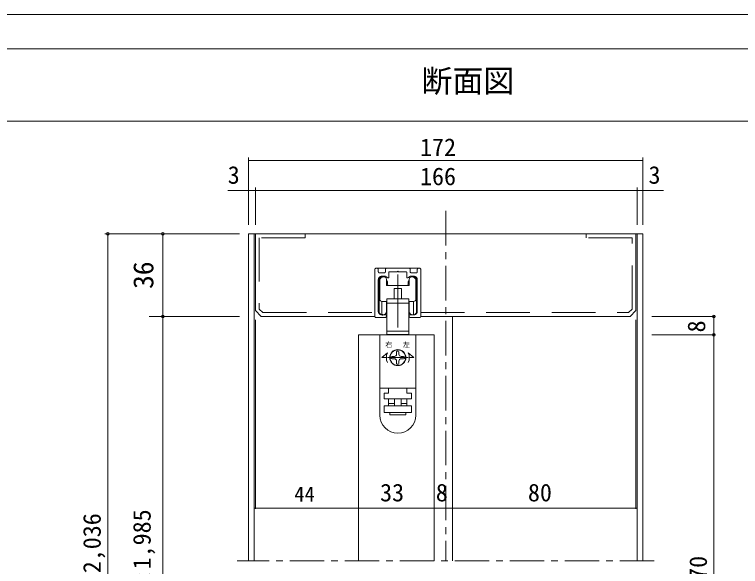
# Model space of a CAD drawing. Units: millimetres on the paper, enlarged 10 times, with parts at other scales. Extents: x -2000 to 2000, y -1385 to 1385.
# Drawn here: x -1454 to -398, y 582 to 1385 of the extents above; entities that cross this region are included whole.
import ezdxf
from ezdxf.enums import TextEntityAlignment as Align

# ---------------------------------------------------------------- set-up
doc = ezdxf.new("R2010")
doc.units = ezdxf.units.MM
doc.header["$LTSCALE"] = 10
doc.header["$PDMODE"] = 32
doc.header["$PDSIZE"] = 4
for name, pattern in [('CHAIN1', [8, 5, -1, 1, -1]), ('USER2', [9.525, 6.35, -3.175]), ('USER3', [31.75, 15.875, -3.175, 3.175, -3.175, 3.175, -3.175]), ('USER4', [50.8, 31.75, -6.35, 6.35, -6.35])]:
    doc.linetypes.add(name, pattern=pattern)
doc.layers.add('1-1_0', color=7, linetype='Continuous', lineweight=20)
doc.layers.add('2-0', color=7, linetype='Continuous', lineweight=20)
doc.styles.add('ＭＳ ゴシック', font='')
doc.styles.get('ＭＳ ゴシック').set_extended_font_data('MS Gothic')

msp = doc.modelspace()

# ---------------------------------------------------------------- linework, layer by layer
at = {"layer": '1-1_0'}
for p, q in [((-1950, 1335), (380, 1335)), ((-1950, 1230), (380, 1230))]:
    msp.add_line(p, q, dxfattribs=at)
msp.add_lwpolyline([(-2000, -1385), (2000, -1385), (2000, 1385), (-2000, 1385)], close=True, dxfattribs=at)
at = {"layer": '2-0', "color": 4, "lineweight": 9}
for p, q in [((-1113.22, 1079.2), (-1113.22, 1176.8)), ((-539.89, 1079.2), (-539.89, 1176.8)), ((-539.89, 1079.2), (-539.89, 1176.8)), ((-1103.22, 1079.2), (-1103.22, 1133.2)), ((-1103.22, 1079.2), (-1103.22, 1133.2)), ((-548.22, 1079.2), (-548.22, 1133.2)), ((-1103.22, 1129.04), (-549.89, 1129.04)), ((-1126.55, 1065.87), (-1322.13, 1065.87)), ((-1317.97, 1065.87), (-1317.97, 82.05)), ((-1257.81, 1065.87), (-1126.55, 1065.87)), ((-1237.81, 1065.87), (-1237.81, 945.87)), ((-1257.81, 945.87), (-1126.55, 945.87)), ((-1237.81, 945.87), (-1237.81, 132.05)), ((-1103.22, 940.87), (-1103.22, 666.98)), ((-549.89, 940.87), (-549.89, 666.98)), ((-526.55, 945.87), (-436.41, 945.87)), ((-436.41, 919.2), (-436.41, 945.87)), ((-526.55, 919.2), (-436.41, 919.2)), ((-436.41, 148.72), (-436.41, 919.2)), ((-953.22, 721.7), (-953.22, 662.81)), ((-953.22, 721.7), (-953.22, 662.81)), ((-843.22, 721.7), (-843.22, 662.81)), ((-843.22, 721.7), (-843.22, 662.81)), ((-816.55, 721.7), (-816.55, 662.81)), ((-816.55, 721.7), (-816.55, 662.81)), ((-953.22, 666.98), (-1103.22, 666.98)), ((-953.22, 666.98), (-843.22, 666.98)), ((-843.22, 666.98), (-816.55, 666.98)), ((-816.55, 666.98), (-549.89, 666.98))]:
    msp.add_line(p, q, dxfattribs=at)
at = {"layer": '2-0', "linetype": 'CHAIN1'}
for p, q in [((-826.55, 1099.2), (-826.55, 590.39)), ((-523.22, 590.39), (-1129.89, 590.39))]:
    msp.add_line(p, q, dxfattribs=at)
at = {"layer": '2-0'}
for p, q in [((-1113.22, 1065.87), (-1103.22, 1065.87)), ((-1113.22, 1065.87), (-1113.22, 590.39)), ((-1104.89, 1065.87), (-1104.89, 590.39)), ((-1031, 1060.32), (-1031, 1065.87)), ((-622.11, 1060.32), (-622.11, 1065.87)), ((-549.89, 1065.87), (-539.89, 1065.87)), ((-548.22, 1065.87), (-548.22, 590.39)), ((-539.89, 1065.87), (-539.89, 590.39)), ((-929.47, 945.87), (-929.47, 1014.21)), ((-927.8, 1015.87), (-866.14, 1015.87)), ((-862.8, 1014.21), (-862.8, 945.87)), ((-918.45, 1003.2), (-916.14, 1003.2)), ((-876.14, 1003.2), (-873.83, 1003.2)), ((-923.47, 996.2), (-923.47, 951.54)), ((-922.47, 999.18), (-922.47, 970.87)), ((-919.63, 1002.72), (-921.98, 1000.36)), ((-912.81, 990.87), (-912.81, 999.87)), ((-911.14, 996.2), (-911.14, 992.54)), ((-881.14, 996.2), (-881.14, 992.54)), ((-879.47, 999.87), (-879.47, 990.87)), ((-872.65, 1002.72), (-870.29, 1000.36)), ((-869.81, 999.18), (-869.81, 970.87)), ((-868.81, 996.2), (-868.81, 951.54)), ((-879.47, 990.87), (-912.81, 990.87)), ((-901.47, 986.2), (-901.47, 971.54)), ((-890.81, 986.2), (-901.47, 986.2)), ((-890.81, 971.54), (-890.81, 986.2)), ((-880.28, 964.87), (-880.28, 971.54)), ((-912.81, 967.54), (-919.14, 967.54)), ((-912, 964.87), (-880.28, 964.87)), ((-912, 964.87), (-912, 924.54)), ((-880.28, 924.54), (-880.28, 964.87)), ((-879.47, 967.54), (-873.14, 967.54)), ((-1094.89, 945.87), (-929.47, 945.87)), ((-914.08, 949.87), (-912, 949.87)), ((-880.28, 949.87), (-878.2, 949.87)), ((-862.8, 945.87), (-766.55, 945.87)), ((-816.55, 945.87), (-816.55, 590.39)), ((-953.22, 919.2), (-953.22, 590.39)), ((-953.22, 919.2), (-843.22, 919.2)), ((-912, 919.54), (-880.28, 919.54)), ((-909.45, 919.54), (-909.45, 919.2)), ((-882.78, 919.2), (-882.78, 919.54)), ((-880.28, 919.54), (-880.28, 924.54)), ((-843.22, 919.2), (-843.22, 590.39)), ((-922.47, 802.2), (-922.47, 841.54)), ((-869.81, 802.2), (-869.81, 841.54))]:
    msp.add_line(p, q, dxfattribs=at)
at = {"layer": '2-0', "color": 6, "linetype": 'USER3', "lineweight": 18}
for p, q in [((-927.8, 1015.87), (-926.14, 1015.87)), ((-924.47, 1014.21), (-924.47, 1010.87)), ((-914.14, 1010.87), (-914.14, 1014.21)), ((-878.14, 1014.21), (-878.14, 1010.87)), ((-867.8, 1010.87), (-867.8, 1014.21)), ((-866.14, 1015.87), (-864.47, 1015.87)), ((-922.8, 1009.21), (-915.8, 1009.21)), ((-909.14, 1002.86), (-909.14, 1009.87)), ((-883.14, 1009.87), (-883.14, 1002.86)), ((-876.47, 1009.21), (-869.47, 1009.21)), ((-924.47, 999.21), (-924.47, 953.21)), ((-867.8, 953.21), (-867.8, 999.21)), ((-914.47, 944.21), (-927.8, 944.21)), ((-919.47, 948.21), (-913.8, 948.21)), ((-912.8, 947.21), (-912.8, 945.87)), ((-879.47, 945.87), (-879.47, 947.21)), ((-878.47, 948.21), (-872.8, 948.21)), ((-864.47, 944.21), (-877.8, 944.21))]:
    msp.add_line(p, q, dxfattribs=at)
at = {"layer": '2-0', "color": 3, "linetype": 'USER4', "lineweight": 18}
msp.add_line((-896.14, 1006.61), (-896.14, 929.94), dxfattribs=at)
at = {"layer": '2-0', "lineweight": 18}
for p, q in [((-923.14, 952.21), (-923.14, 998.87)), ((-869.14, 952.21), (-869.14, 998.87)), ((-919.15, 948.21), (-919.14, 967.54)), ((-912.8, 953.21), (-912.8, 967.54)), ((-912.8, 963.87), (-912, 963.87)), ((-879.47, 963.87), (-880.28, 963.87)), ((-879.47, 953.21), (-879.47, 967.54)), ((-873.12, 948.21), (-873.14, 967.54)), ((-919.14, 948.21), (-917.8, 948.21)), ((-873.14, 948.21), (-874.47, 948.21)), ((-922.47, 919.2), (-922.47, 841.54)), ((-869.81, 919.2), (-922.47, 919.2)), ((-869.81, 919.2), (-869.81, 841.54)), ((-919.23, 885.87), (-911.26, 892.87)), ((-901.14, 887.54), (-904.47, 887.54)), ((-897.81, 894.2), (-897.81, 890.87)), ((-894.47, 890.87), (-894.47, 894.2)), ((-887.81, 887.54), (-891.14, 887.54)), ((-873.04, 885.87), (-881.01, 892.87)), ((-919.23, 885.87), (-912.81, 885.87)), ((-911.03, 885.87), (-881.25, 885.87)), ((-904.47, 884.2), (-901.14, 884.2)), ((-897.81, 880.87), (-897.81, 877.54)), ((-894.47, 877.54), (-894.47, 880.87)), ((-891.14, 884.2), (-887.81, 884.2)), ((-873.04, 885.87), (-879.47, 885.87)), ((-869.81, 841.54), (-922.47, 841.54)), ((-909.47, 834.2), (-915.81, 834.2)), ((-915.81, 834.2), (-915.81, 832.54)), ((-909.47, 834.2), (-909.47, 841.54)), ((-882.81, 841.54), (-882.81, 834.2)), ((-876.47, 834.2), (-882.81, 834.2)), ((-876.47, 832.54), (-876.47, 834.2)), ((-909.47, 819.2), (-909.47, 825.87)), ((-901.14, 825.87), (-901.14, 815.87)), ((-891.14, 825.87), (-891.14, 815.87)), ((-882.81, 825.87), (-882.81, 819.2)), ((-876.47, 832.54), (-876.47, 825.87)), ((-915.81, 805.87), (-915.81, 815.87)), ((-915.81, 815.87), (-876.47, 815.87)), ((-909.47, 819.2), (-901.14, 819.2)), ((-909.47, 815.87), (-909.47, 819.2)), ((-907.81, 805.87), (-907.81, 802.54))]:
    msp.add_line(p, q, dxfattribs=at)
at = {"layer": '2-0', "linetype": 'USER2'}
for p, q in [((-1092.58, 951.43), (-929.47, 951.43)), ((-862.8, 951.43), (-560.52, 951.43))]:
    msp.add_line(p, q, dxfattribs=at)
at = {"layer": '2-0', "color": 2, "lineweight": 18}
msp.add_line((-918.48, 949), (-918.48, 947.07), dxfattribs=at)
at = {"layer": '2-0', "color": 4, "lineweight": 9}
for points in [[(-1113.22, 1172.64), (-539.89, 1172.64), (-790.29, 1172.64), (-829.11, 1172.64)], [(-1103.22, 1129.04), (-1113.22, 1129.04), (-1143.5, 1129.04)], [(-549.89, 1129.04), (-539.89, 1129.04), (-509.61, 1129.04)]]:
    msp.add_lwpolyline(points, dxfattribs=at)
at = {"layer": '2-0'}
for points in [[(-766.55, 945.87), (-558.22, 945.87), (-549.89, 954.2), (-549.89, 1065.87), (-779.89, 1065.87), (-1103.22, 1065.87), (-1103.22, 954.2), (-1094.89, 945.87)], [(-912, 964.87), (-912, 971.54), (-880.28, 971.54)], [(-912, 919.54), (-912, 924.54), (-880.28, 924.54)]]:
    msp.add_lwpolyline(points, dxfattribs=at)
at = {"layer": '2-0', "linetype": 'USER2'}
for points in [[(-1031, 1060.32), (-1097.66, 1060.32), (-1097.66, 956.51), (-1092.58, 951.43)], [(-560.52, 951.43), (-555.44, 956.51), (-555.44, 1060.32), (-622.11, 1060.32)]]:
    msp.add_lwpolyline(points, dxfattribs=at)
at = {"layer": '2-0', "color": 6, "linetype": 'USER3', "lineweight": 18}
for points in [[(-912.47, 1015.87), (-896.14, 1015.87), (-879.8, 1015.87)], [(-910.64, 1001.99), (-914.47, 1004.21), (-919.47, 1004.21)], [(-908.14, 1010.87), (-897.14, 1010.87), (-896.14, 1011.87), (-895.14, 1010.87), (-884.14, 1010.87)], [(-872.8, 1004.21), (-877.8, 1004.21), (-881.64, 1001.99)]]:
    msp.add_lwpolyline(points, dxfattribs=at)
at = {"layer": '2-0', "lineweight": 18}
for points in [[(-876.47, 825.87), (-915.81, 825.87), (-915.81, 832.54)], [(-876.47, 815.87), (-876.47, 805.87), (-915.81, 805.87)], [(-891.14, 819.2), (-882.81, 819.2), (-882.81, 815.87)], [(-884.47, 805.87), (-884.47, 802.54), (-907.81, 802.54)]]:
    msp.add_lwpolyline(points, dxfattribs=at)
for radius in [11.67, 11.33]:
    msp.add_circle((-896.14, 885.87), radius, dxfattribs=at)
at = {"layer": '2-0', "color": 4, "lineweight": 9}
for centre, start, end in [((-1113.22, 1129.04), 0, 180), ((-1113.22, 1129.04), 180, 0), ((-1103.22, 1129.04), 0, 180), ((-1103.22, 1129.04), 0, 180), ((-1103.22, 1129.04), 180, 0), ((-1103.22, 1129.04), 180, 0), ((-548.22, 1129.04), 0, 180), ((-548.22, 1129.04), 0, 180), ((-548.22, 1129.04), 0, 180), ((-548.22, 1129.04), 180, 0), ((-548.22, 1129.04), 180, 0), ((-548.22, 1129.04), 180, 0), ((-1103.22, 666.98), 0, 180), ((-1103.22, 666.98), 180, 0), ((-953.22, 666.98), 0, 180), ((-953.22, 666.98), 0, 180), ((-953.22, 666.98), 180, 0), ((-953.22, 666.98), 180, 0), ((-843.22, 666.98), 0, 180), ((-843.22, 666.98), 0, 180), ((-843.22, 666.98), 180, 0), ((-843.22, 666.98), 180, 0), ((-816.55, 666.98), 0, 180), ((-816.55, 666.98), 0, 180), ((-816.55, 666.98), 180, 0), ((-816.55, 666.98), 180, 0), ((-549.89, 666.98), 0, 180), ((-549.89, 666.98), 180, 0)]:
    msp.add_arc(centre, 0.521, start, end, dxfattribs=at)
at = {"layer": '2-0', "color": 6, "linetype": 'USER3', "lineweight": 18}
for centre, radius, start, end in [((-927.8, 1014.21), 1.67, 90, 180), ((-926.14, 1014.21), 1.67, 360, 90), ((-912.47, 1014.21), 1.67, 90, 180), ((-879.8, 1014.21), 1.67, 360, 90), ((-866.14, 1014.21), 1.67, 90, 180), ((-864.47, 1014.21), 1.67, 360, 90), ((-922.8, 1010.87), 1.67, 180, 270), ((-919.47, 999.21), 5, 90, 180), ((-915.8, 1010.87), 1.67, 270, 0), ((-908.14, 1009.87), 1, 90, 180), ((-884.14, 1009.87), 1, 0, 90), ((-876.47, 1010.87), 1.67, 180, 270), ((-872.8, 999.21), 5, 0, 90), ((-869.47, 1010.87), 1.67, 270, 0), ((-910.14, 1002.86), 1, 240, 0), ((-882.14, 1002.86), 1, 180, 300), ((-919.47, 953.21), 5, 180, 270), ((-872.8, 953.21), 5, 270, 0), ((-927.8, 945.87), 1.67, 180, 270), ((-914.47, 945.87), 1.67, 270, 0), ((-913.8, 947.21), 1, 360, 90), ((-878.47, 947.21), 1, 90, 180), ((-877.8, 945.87), 1.67, 180, 270), ((-864.47, 945.87), 1.67, 270, 0)]:
    msp.add_arc(centre, radius, start, end, dxfattribs=at)
at = {"layer": '2-0'}
for centre, radius, start, end in [((-918.45, 1001.54), 1.67, 90, 135), ((-916.14, 999.87), 3.33, 360, 90), ((-876.14, 999.87), 3.33, 90, 180), ((-873.83, 1001.54), 1.67, 45, 90), ((-921.8, 996.2), 1.67, 143.10953, 180), ((-920.81, 999.18), 1.67, 135, 180), ((-912.81, 996.2), 1.67, 360, 90), ((-909.47, 992.54), 1.67, 180, 270), ((-882.8, 992.54), 1.67, 270, 0), ((-879.47, 996.2), 1.67, 90, 180), ((-871.47, 999.18), 1.67, 0, 45), ((-870.47, 996.2), 1.67, 0, 36.78801), ((-919.14, 970.87), 3.33, 180, 270), ((-912.81, 964.2), 3.33, 75.95044, 90), ((-879.47, 964.2), 3.33, 90, 104.0179), ((-873.14, 970.87), 3.33, 270, 360), ((-921.8, 951.54), 1.67, 180, 245.90184), ((-870.47, 951.54), 1.67, 294.19339, 360), ((-896.14, 802.2), 26.33, 180, 0)]:
    msp.add_arc(centre, radius, start, end, dxfattribs=at)
at = {"layer": '2-0', "lineweight": 18}
for centre, radius, start, end in [((-919.14, 998.87), 4, 94.64843, 180), ((-873.14, 998.87), 4, 0, 85.35157), ((-919.14, 952.21), 4, 180, 270), ((-917.8, 953.21), 5, 270, 0), ((-874.47, 953.21), 5, 180, 270), ((-873.14, 952.21), 4, 270, 0), ((-896.14, 885.87), 16.67, 155.16542, 204.83459), ((-904.47, 885.87), 1.67, 90, 180), ((-901.14, 890.87), 3.33, 270, 0), ((-896.14, 894.2), 1.67, 90, 180), ((-896.14, 894.2), 1.67, 0, 90), ((-891.14, 890.87), 3.33, 180, 270), ((-887.81, 885.87), 1.67, 0, 90), ((-896.14, 885.87), 16.67, 335.16541, 24.83458), ((-904.47, 885.87), 1.67, 180, 270), ((-901.14, 880.87), 3.33, 0, 90), ((-896.14, 877.54), 1.67, 180, 270), ((-896.14, 877.54), 1.67, 270, 0), ((-891.14, 880.87), 3.33, 90, 180), ((-887.81, 885.87), 1.67, 270, 0)]:
    msp.add_arc(centre, radius, start, end, dxfattribs=at)
at = {"layer": '2-0', "color": 4}
for p in [(-1317.97, 1065.87), (-1237.81, 1065.87), (-1237.81, 945.87), (-436.41, 945.87), (-436.41, 919.2)]:
    msp.add_point(p, dxfattribs=at)

# ---------------------------------------------------------------- texts
at = {"layer": '1-1_0', "style": 'ＭＳ ゴシック'}
msp.add_text('断面図', height=32.99, dxfattribs=at).set_placement((-861.74, 1261.98), align=Align.BOTTOM_LEFT)
at = {"layer": '2-0', "style": 'ＭＳ ゴシック'}
for s, height, p in [('172', 25.66, (-863.88, 1171.47)), ('3', 25.66, (-1143.5, 1131.12)), ('166', 25.66, (-863.88, 1129.04)), ('3', 25.66, (-531.55, 1131.12)), ('右', 7.33, (-914.37, 898.74)), ('左', 7.33, (-888.78, 898.54)), ('44', 21.99, (-1046.68, 669.94)), ('33', 25.66, (-921.94, 669.06)), ('8', 25.66, (-840.86, 669.06)), ('80', 25.66, (-706.94, 669.06))]:
    msp.add_text(s, height=height, dxfattribs=at).set_placement(p, align=Align.BOTTOM_LEFT)
for s, height, p in [('36', 29.33, (-1242.81, 985.87)), ('8', 25.66, (-441.41, 922.54)), ('枠外H:2,036', 25.66, (-1320.47, 467.29)), ('枠内IH:1,985', 25.66, (-1247.85, 455.51)), ('DH:1,970', 25.66, (-438.91, 457.85))]:
    msp.add_text(s, height=height, rotation=90, dxfattribs=at).set_placement(p, align=Align.BOTTOM_LEFT)

doc.saveas('drawing.dxf')
